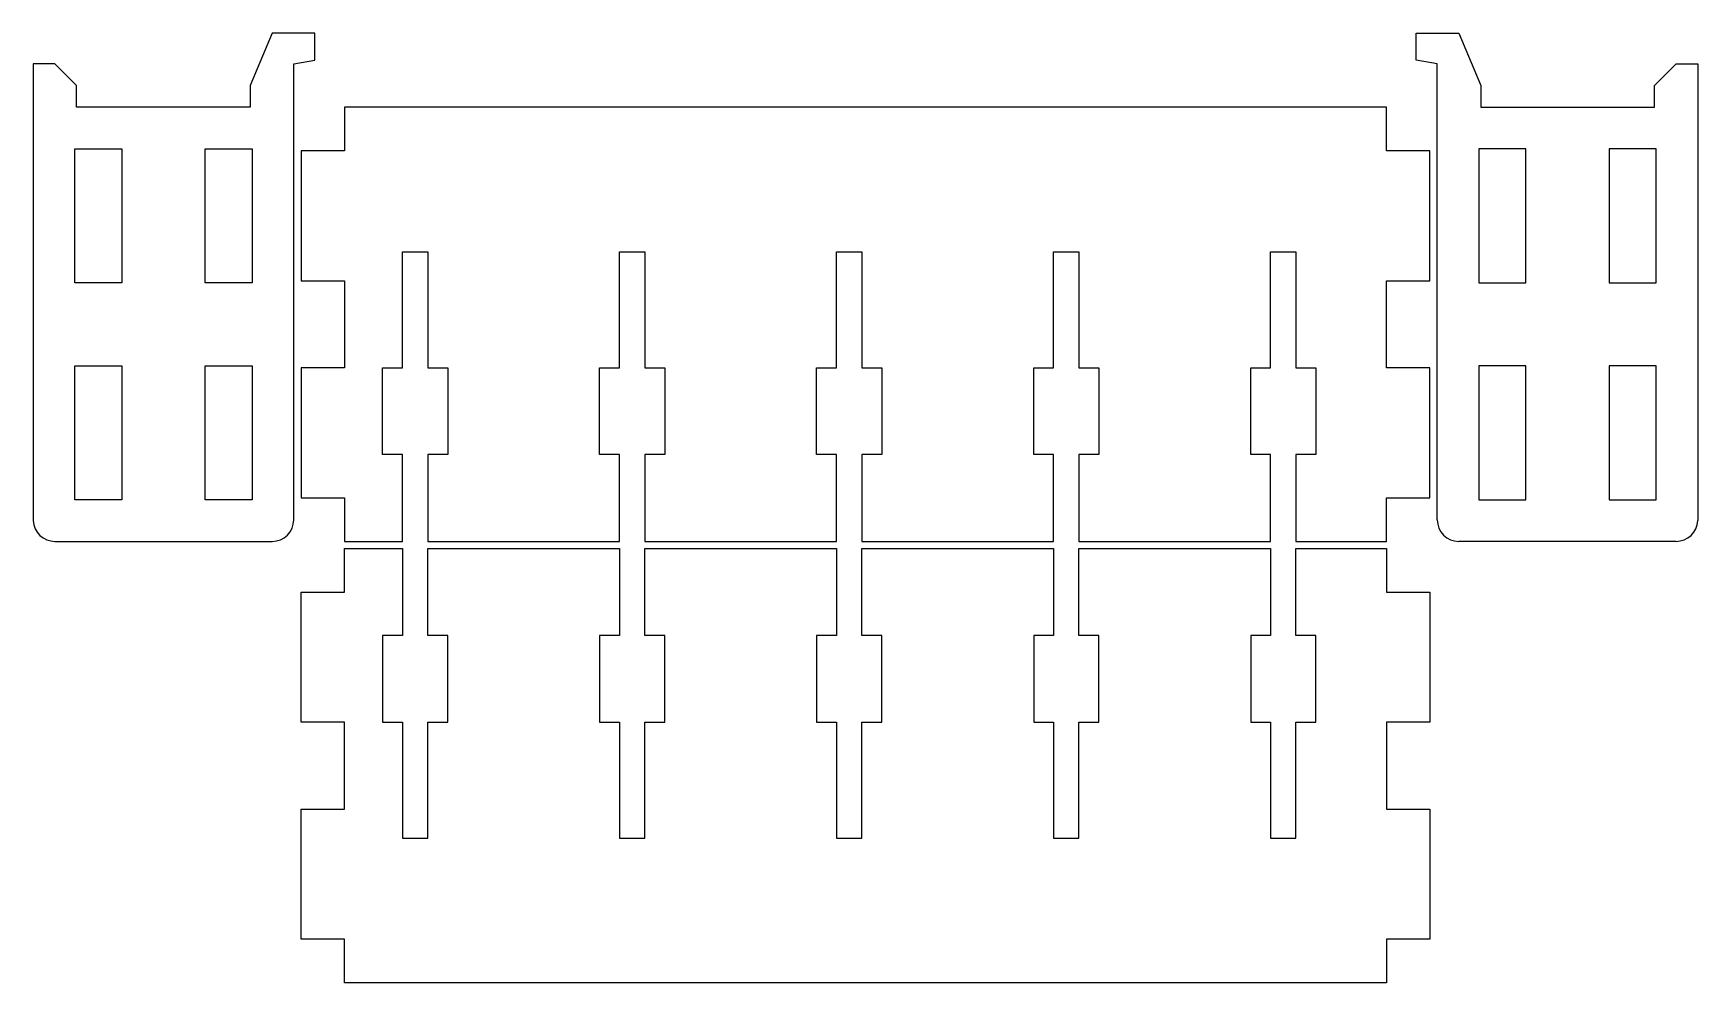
# Model space of a CAD drawing. Extents: x -922 to -691, y -38 to 93.
import ezdxf

# ---------------------------------------------------------------- set-up
doc = ezdxf.new("R2010")
doc.units = 0
doc.header["$MEASUREMENT"] = 0
doc.layers.add('DEFAULT', color=18, linetype='CONTINUOUS')

msp = doc.modelspace()

# ---------------------------------------------------------------- linework, layer by layer
at = {"layer": 'DEFAULT'}
for p, q in [((-888.53, 93.23), (-891.53, 86)), ((-882.61, 93.23), (-888.53, 93.23)), ((-882.61, 89.5), (-882.61, 93.23)), ((-730.39, 89.5), (-730.39, 93.23)), ((-730.39, 93.23), (-724.47, 93.23)), ((-724.47, 93.23), (-721.47, 86)), ((-918.53, 89), (-921.53, 89)), ((-921.53, 89), (-921.53, 83)), ((-915.53, 86), (-918.53, 89)), ((-885.53, 89), (-882.61, 89.5)), ((-885.53, 83), (-885.53, 89)), ((-727.47, 89), (-730.39, 89.5)), ((-727.47, 83), (-727.47, 89)), ((-697.47, 86), (-694.47, 89)), ((-694.47, 89), (-691.47, 89)), ((-691.47, 89), (-691.47, 83)), ((-915.53, 83), (-915.53, 86)), ((-891.53, 86), (-891.53, 83)), ((-721.47, 86), (-721.47, 83)), ((-697.47, 83), (-697.47, 86)), ((-921.53, 83), (-921.53, 77)), ((-891.53, 83), (-915.53, 83)), ((-885.53, 77), (-885.53, 83)), ((-734.5, 83), (-878.5, 83)), ((-878.5, 83), (-878.5, 77)), ((-734.5, 77), (-734.5, 83)), ((-727.47, 77), (-727.47, 83)), ((-721.47, 83), (-697.47, 83)), ((-691.47, 83), (-691.47, 77)), ((-921.53, 77), (-921.53, 25.87)), ((-885.53, 26), (-885.53, 77)), ((-878.5, 77), (-884.5, 77)), ((-884.5, 77), (-884.5, 59)), ((-728.5, 77), (-734.5, 77)), ((-728.5, 59), (-728.5, 77)), ((-727.47, 26), (-727.47, 77)), ((-691.47, 77), (-691.47, 25.87)), ((-870.5, 47), (-870.5, 63)), ((-870.5, 63), (-867, 63)), ((-867, 63), (-867, 47)), ((-840.5, 47), (-840.5, 63)), ((-840.5, 63), (-837, 63)), ((-837, 63), (-837, 47)), ((-810.5, 47), (-810.5, 63)), ((-810.5, 63), (-807, 63)), ((-807, 63), (-807, 47)), ((-780.5, 47), (-780.5, 63)), ((-780.5, 63), (-777, 63)), ((-777, 63), (-777, 47)), ((-750.5, 47), (-750.5, 63)), ((-750.5, 63), (-747, 63)), ((-747, 63), (-747, 47)), ((-884.5, 59), (-878.5, 59)), ((-878.5, 59), (-878.5, 47)), ((-734.5, 47), (-734.5, 59)), ((-734.5, 59), (-728.5, 59)), ((-878.5, 47), (-884.5, 47)), ((-884.5, 47), (-884.5, 29)), ((-873.25, 35), (-873.25, 47)), ((-873.25, 47), (-870.5, 47)), ((-867, 47), (-864.25, 47)), ((-864.25, 47), (-864.25, 35)), ((-843.25, 35), (-843.25, 47)), ((-843.25, 47), (-840.5, 47)), ((-837, 47), (-834.25, 47)), ((-834.25, 47), (-834.25, 35)), ((-813.25, 35), (-813.25, 47)), ((-813.25, 47), (-810.5, 47)), ((-807, 47), (-804.25, 47)), ((-804.25, 47), (-804.25, 35)), ((-783.25, 35), (-783.25, 47)), ((-783.25, 47), (-780.5, 47)), ((-777, 47), (-774.25, 47)), ((-774.25, 47), (-774.25, 35)), ((-753.25, 35), (-753.25, 47)), ((-753.25, 47), (-750.5, 47)), ((-747, 47), (-744.25, 47)), ((-744.25, 47), (-744.25, 35)), ((-728.5, 47), (-734.5, 47)), ((-728.5, 29), (-728.5, 47)), ((-870.5, 35), (-873.25, 35)), ((-870.5, 23), (-870.5, 35)), ((-864.25, 35), (-867, 35)), ((-867, 35), (-867, 23)), ((-840.5, 35), (-843.25, 35)), ((-840.5, 23), (-840.5, 35)), ((-834.25, 35), (-837, 35)), ((-837, 35), (-837, 23)), ((-810.5, 35), (-813.25, 35)), ((-810.5, 23), (-810.5, 35)), ((-804.25, 35), (-807, 35)), ((-807, 35), (-807, 23)), ((-780.5, 35), (-783.25, 35)), ((-780.5, 23), (-780.5, 35)), ((-774.25, 35), (-777, 35)), ((-777, 35), (-777, 23)), ((-750.5, 35), (-753.25, 35)), ((-750.5, 23), (-750.5, 35)), ((-744.25, 35), (-747, 35)), ((-747, 35), (-747, 23)), ((-884.5, 29), (-878.5, 29)), ((-878.5, 29), (-878.5, 23)), ((-734.5, 23), (-734.5, 29)), ((-734.5, 29), (-728.5, 29)), ((-918.53, 23), (-888.53, 23)), ((-878.5, 23), (-870.5, 23)), ((-878.5, 16), (-878.5, 22)), ((-878.5, 22), (-870.5, 22)), ((-870.5, 22), (-870.5, 10)), ((-867, 23), (-840.5, 23)), ((-867, 10), (-867, 22)), ((-867, 22), (-840.5, 22)), ((-840.5, 22), (-840.5, 10)), ((-837, 23), (-810.5, 23)), ((-837, 10), (-837, 22)), ((-837, 22), (-810.5, 22)), ((-810.5, 22), (-810.5, 10)), ((-807, 23), (-780.5, 23)), ((-807, 10), (-807, 22)), ((-807, 22), (-780.5, 22)), ((-780.5, 22), (-780.5, 10)), ((-777, 23), (-750.5, 23)), ((-777, 10), (-777, 22)), ((-777, 22), (-750.5, 22)), ((-750.5, 22), (-750.5, 10)), ((-747, 23), (-734.5, 23)), ((-747, 10), (-747, 22)), ((-747, 22), (-734.5, 22)), ((-734.5, 22), (-734.5, 16)), ((-694.47, 23), (-724.47, 23)), ((-884.5, -2), (-884.5, 16)), ((-884.5, 16), (-878.5, 16)), ((-734.5, 16), (-728.5, 16)), ((-728.5, 16), (-728.5, -2)), ((-870.5, 10), (-873.25, 10)), ((-873.25, 10), (-873.25, -2)), ((-864.25, 10), (-867, 10)), ((-864.25, -2), (-864.25, 10)), ((-840.5, 10), (-843.25, 10)), ((-843.25, 10), (-843.25, -2)), ((-834.25, 10), (-837, 10)), ((-834.25, -2), (-834.25, 10)), ((-810.5, 10), (-813.25, 10)), ((-813.25, 10), (-813.25, -2)), ((-804.25, 10), (-807, 10)), ((-804.25, -2), (-804.25, 10)), ((-780.5, 10), (-783.25, 10)), ((-783.25, 10), (-783.25, -2)), ((-774.25, 10), (-777, 10)), ((-774.25, -2), (-774.25, 10)), ((-750.5, 10), (-753.25, 10)), ((-753.25, 10), (-753.25, -2)), ((-744.25, 10), (-747, 10)), ((-744.25, -2), (-744.25, 10)), ((-878.5, -2), (-884.5, -2)), ((-878.5, -14), (-878.5, -2)), ((-873.25, -2), (-870.5, -2)), ((-870.5, -2), (-870.5, -18)), ((-867, -18), (-867, -2)), ((-867, -2), (-864.25, -2)), ((-843.25, -2), (-840.5, -2)), ((-840.5, -2), (-840.5, -18)), ((-837, -18), (-837, -2)), ((-837, -2), (-834.25, -2)), ((-813.25, -2), (-810.5, -2)), ((-810.5, -2), (-810.5, -18)), ((-807, -18), (-807, -2)), ((-807, -2), (-804.25, -2)), ((-783.25, -2), (-780.5, -2)), ((-780.5, -2), (-780.5, -18)), ((-777, -18), (-777, -2)), ((-777, -2), (-774.25, -2)), ((-753.25, -2), (-750.5, -2)), ((-750.5, -2), (-750.5, -18)), ((-747, -18), (-747, -2)), ((-747, -2), (-744.25, -2)), ((-728.5, -2), (-734.5, -2)), ((-734.5, -2), (-734.5, -14)), ((-884.5, -32), (-884.5, -14)), ((-884.5, -14), (-878.5, -14)), ((-734.5, -14), (-728.5, -14)), ((-728.5, -14), (-728.5, -32)), ((-870.5, -18), (-867, -18)), ((-840.5, -18), (-837, -18)), ((-810.5, -18), (-807, -18)), ((-780.5, -18), (-777, -18)), ((-750.5, -18), (-747, -18)), ((-878.5, -32), (-884.5, -32)), ((-878.5, -38), (-878.5, -32)), ((-728.5, -32), (-734.5, -32)), ((-734.5, -32), (-734.5, -38)), ((-734.5, -38), (-878.5, -38))]:
    msp.add_line(p, q, dxfattribs=at)
for points in [[(-915.78, 77.25), (-909.28, 77.25), (-909.28, 58.75), (-915.78, 58.75)], [(-897.78, 77.25), (-891.28, 77.25), (-891.28, 58.75), (-897.78, 58.75)], [(-715.22, 77.25), (-721.72, 77.25), (-721.72, 58.75), (-715.22, 58.75)], [(-697.22, 77.25), (-703.72, 77.25), (-703.72, 58.75), (-697.22, 58.75)], [(-915.78, 47.25), (-909.28, 47.25), (-909.28, 28.75), (-915.78, 28.75)], [(-897.78, 47.25), (-891.28, 47.25), (-891.28, 28.75), (-897.78, 28.75)], [(-715.22, 47.25), (-721.72, 47.25), (-721.72, 28.75), (-715.22, 28.75)], [(-697.22, 47.25), (-703.72, 47.25), (-703.72, 28.75), (-697.22, 28.75)]]:
    msp.add_lwpolyline(points, close=True, dxfattribs=at)
for centre, start, end in [((-918.53, 26), 182.5193, 270), ((-888.53, 26), 270, 0), ((-724.47, 26), 180, 270), ((-694.47, 26), 270, 357.4807)]:
    msp.add_arc(centre, 3, start, end, dxfattribs=at)

doc.saveas('drawing.dxf')
